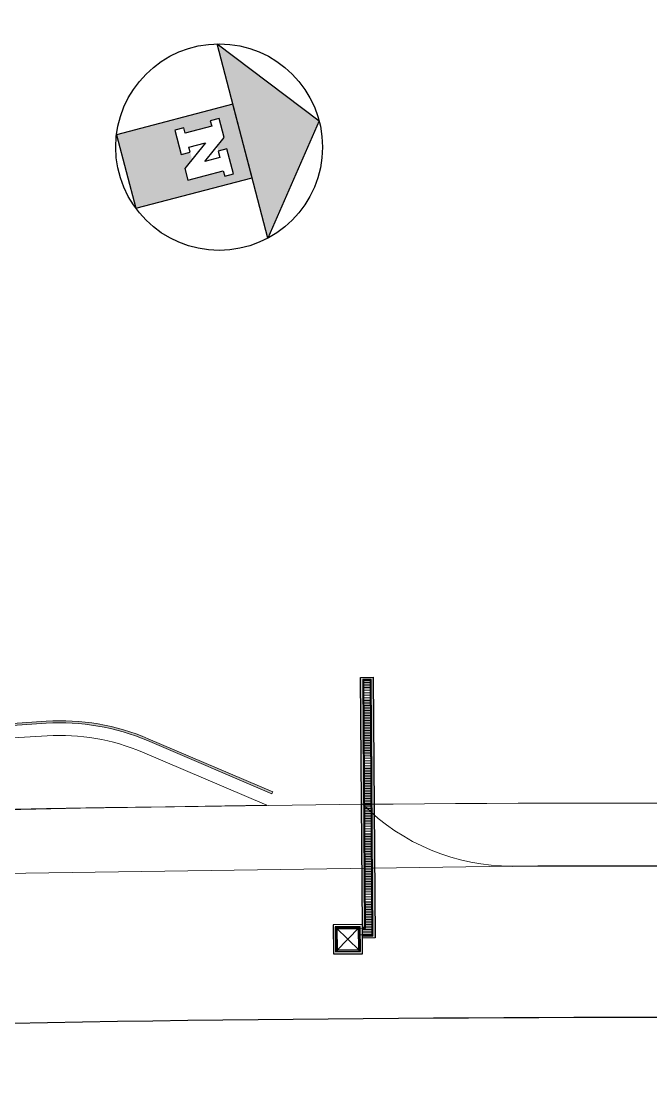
# Model space of a CAD drawing. Header units: millimetres. Extents: x -331961 to 300627, y -148243 to 59350.
# Drawn here: x -19503 to 10631, y 9052 to 59350 of the extents above; entities that cross this region are included whole.
import ezdxf

# ---------------------------------------------------------------- set-up
doc = ezdxf.new("R2010")
doc.units = ezdxf.units.MM
doc.header["$LTSCALE"] = 100
doc.header["$MEASUREMENT"] = 0
for name, color, linetype in [('7', 7, 'Continuous'), ('CP2-CWS-DT-PJGN-00022$0$LABAN', 7, 'Continuous'), ('XREF-CII-LSR-ROAD-RCTD-PLAN$0$1', 1, 'Continuous'), ('XREF-CII-LSR-ROAD-RCTD-PLAN$0$Mau1', 1, 'Continuous')]:
    doc.layers.add(name, color=color, linetype=linetype)
doc.layers.add('8', color=8, linetype='Continuous', lineweight=5)
doc.layers.add('Concrete cut', color=4, linetype='Continuous', lineweight=9)

# ---------------------------------------------------------------- blocks, each defined once
blk = doc.blocks.new('CP2-CWS-DT-PJGN-00022$0$A$C767D4509')
blk.add_hatch(color=256).paths.add_polyline_path([(609982.635092905, 1197121.572483735), (610001.8659128435, 1197121.57248422), (609992.250502683, 1197129.151476779)])
h = blk.add_hatch(color=256)
h.paths.add_polyline_path([(609988.6168845441, 1197110.065256762), (609995.8863770043, 1197110.066148251), (609995.8863767139, 1197121.57248407), (609988.6205027001, 1197121.572483886)])
h.paths.add_polyline_path([(609989.6135683173, 1197115.578876197), (609989.6145716168, 1197116.461408109), (609990.1406562559, 1197116.461408122), (609990.14065619, 1197119.080534907), (609989.6135682289, 1197119.080534894), (609989.613568207, 1197119.948832389), (609991.4939899851, 1197119.948832436), (609992.1365106676, 1197119.080534958), (609992.6051483784, 1197119.08053497), (609992.6051483568, 1197119.948832464), (609995.069640679, 1197119.948832526), (609995.0696407009, 1197119.080535032), (609994.54255274, 1197119.080535019), (609994.5425528282, 1197115.578876321), (609993.3886576523, 1197115.578876292), (609992.7299787541, 1197116.461408187), (609992.0210780338, 1197116.461408169), (609992.0210780563, 1197115.578876258)], flags=16)
for points in [[(609992.250502683, 1197129.151476779), (610001.8659128433, 1197121.57248422), (609982.6350929051, 1197121.572483735)], [(609988.616884544, 1197110.065256761), (609995.8863770043, 1197110.066148251), (609995.8863767139, 1197121.57248407), (609988.6205027, 1197121.572483886)], [(609989.6135683173, 1197115.578876197), (609992.0210780562, 1197115.578876258), (609992.0210780338, 1197116.461408169), (609991.5082357187, 1197116.461408156), (609991.5082356774, 1197118.098362455), (609993.3886576524, 1197115.578876292), (609994.5425528282, 1197115.578876321), (609994.5425527398, 1197119.080535019), (609995.0696407009, 1197119.080535032), (609995.069640679, 1197119.948832526), (609992.6051483566, 1197119.948832464), (609992.6051483785, 1197119.080534969), (609993.2319557269, 1197119.080534985), (609993.2319557643, 1197117.600158931), (609991.4939899849, 1197119.948832436), (609989.613568207, 1197119.948832389), (609989.6135682289, 1197119.080534894), (609990.14065619, 1197119.080534907), (609990.140656256, 1197116.461408122), (609989.6145716168, 1197116.461408109)]]:
    blk.add_lwpolyline(points, close=True)
blk.add_circle((609992.2505029325, 1197119.262484307), 9.88899435664525)
blk = doc.blocks.new('new trench')
at = {"layer": '8'}
h = blk.add_hatch(dxfattribs=at)
h.set_pattern_fill('ACAD_ISO07W100', color=256, scale=0.009999999999999993, angle=-75.75699984250774)
h.set_pattern_definition([(1.487275139070827, (-50.76174315041862, 7.24475520348642), (-0.001297746652449527, 0.04998315569895578), [0.004999999999999995, -0.02999999999999997])])
h.paths.add_polyline_path([(0.7000000011175871, 0.1999999980907887), (0.7000000006519258, 0.04999999946448952), (1.300000001676381, 0.049999998009298), (1.300000003539026, 12.52598530013347), (0.7000000039115548, 12.52598530030809), (0.7000000004190952, 0.699999998905696), (0.7000000006519258, 0.4999999991268851), (0.8500000014901161, 0.4999999987194315), (0.8500000038184226, 12.37521493522217), (1.150000004097819, 12.37521493528038), (1.150000001769513, 0.1999999967520125)])
h = blk.add_hatch(dxfattribs=at)
h.set_pattern_fill('ANSI31', color=256, scale=0.02499999999999999, angle=-45.00000001423079, style=0)
h.set_pattern_definition([(359.9999999857692, (492.8753401208669, 611.6801412605564), (1.971468127637266e-11, 0.079375), [])])
h.paths.add_polyline_path([(0.7000000004190952, 0.6012132409377955), (0.8000000012107193, 0.6012132407049648), (0.8000000040046871, 12.42598530004034), (1.200000003213063, 12.4259852997493), (1.20000000204891, 0.1999999968684278), (0.7000000001862645, 0.1999999980907887)])
at = {"layer": '7', "flags": 128}
blk.add_lwpolyline([(0.6999999997206032, 0.1499999982188456), (1.200000000884756, 0.1499999968218617), (1.200000003678724, 12.42588739801431), (0.8000000042375177, 12.42588739824714), (0.8000000012107193, 0.5512132408912294), (0.7000000015832484, 0.5512132412404753), (0.7000000046100467, 12.52521493536187), (1.300000004470348, 12.52521493524546), (1.300000000977889, 0.04999999806750566), (0.7000000001862645, 0.0499999993480742), (0.6999999997206032, 0.1499999982188456)], dxfattribs=at)
at = {"layer": 'Concrete cut', "ltscale": 3}
blk.add_lwpolyline([(0.5001909621059895, 0.4999999995925464), (0.8500000012572855, 0.4999999986612238), (0.8500000038184226, 12.37521493522217), (1.150000004097819, 12.37521493528038), (1.15000000083819, 0.1999999969266355), (0.5001909621059895, 0.199999998905696)], dxfattribs=at)

msp = doc.modelspace()

# ---------------------------------------------------------------- hatches: boundary and pattern name
at = {"layer": '8'}
h = msp.add_hatch(dxfattribs=at)
h.set_pattern_fill('ANGLE', color=256, scale=10.00000052098885, angle=-75.34023768649428)
h.set_pattern_definition([(284.6597623135057, (-1312298886.928717, 287238019.8696253), (67.57608729958466, 17.67754037365462), [50.80000264662333, -19.05000099248375]), (14.65976231350566, (-1312298886.928717, 287238019.8696253), (-17.67754037365462, 67.57608729958466), [50.80000264662333, -19.05000099248375])])
edge = h.paths.add_edge_path()
edge.add_line((-74536.19244678947, 20565.30681671607), (-68302.62058993417, 23097.53308288945))
edge.add_arc((-62785.50385906693, 8233.90390430309), 15854.5277249289, 96.45473573595967, 110.3640368079559, ccw=False)
edge.add_line((-64567.84206314513, 23987.92941865409), (-62357.99002485489, 24056.96528032862))
edge.add_line((-62357.99002485489, 24056.96528032862), (-38669.11389988684, 24536.82634466744))
edge.add_line((-38669.11389988684, 24536.82634466744), (-19917.54269462521, 25736.44562144074))
edge.add_line((-19917.54269462521, 25736.44562144074), (-18300.83030470251, 25839.87372302462))
edge.add_arc((-17617.70139186164, 15161.70220973591), 10700.00055975558, 66.88599136717357, 93.6604710288326, ccw=False)
edge.add_line((-13417.28779077833, 25002.76605256327), (-7464.448107329663, 22461.94433117271))
edge.add_line((-7464.448107329663, 22461.94433117271), (-7503.704309263732, 22369.97177190933))
edge.add_line((-7503.704309263732, 22369.97177190933), (-13456.5439927124, 24910.79349329986))
edge.add_arc((-17617.70139174098, 15161.70221022463), 10600.00055401997, 66.88599136704138, 93.66047102814369)
edge.add_line((-18294.44592205947, 25740.07772756697), (-19911.15831224294, 25636.64962603804))
edge.add_line((-19911.15831224294, 25636.64962603804), (-38664.90707386704, 24436.8910413752))
edge.add_line((-38664.90707386704, 24436.8910413752), (-62355.41607425176, 23956.99690045207))
edge.add_line((-62355.41607425176, 23956.99690045207), (-64560.64154071896, 23888.10557288022))
edge.add_arc((-62785.50385920242, 8233.903904305453), 15754.52771963504, 96.46952704918914, 110.3585098008226)
edge.add_line((-68266.39742720989, 23004.31179863671), (-74498.55681058997, 20472.65931298293))
edge.add_line((-74498.55681058997, 20472.65931298293), (-74536.19244678947, 20565.30681671607))

# ---------------------------------------------------------------- linework, layer by layer
at = {"layer": '7', "flags": 128}
for points in [[(-3173.589386920677, 16111.48879440609), (-4573.552373796701, 16101.3086507082), (-4563.372230184032, 14701.34566368666), (-3163.409243077273, 14711.52580744494)], [(-4464.102029165253, 14802.07017508722), (-3264.133754620096, 14810.79601089118), (-3272.859591170913, 16010.76428499437), (-4472.827864883933, 16002.03844977784)], [(-4414.466927516507, 14852.43242973005), (-3314.496009869734, 14860.43111250436), (-3322.494691696484, 15960.4020307686), (-4422.46561055677, 15952.40334792336)]]:
    msp.add_lwpolyline(points, close=True, dxfattribs=at)
at = {"layer": '8'}
for p, q in [((-7739.241520377109, 21818.13641633422), (-13692.08120382554, 24358.95813772475)), ((-3150.725167816039, 21864.51925751183), (-16656.649554312, 21673.48104557852)), ((-19274.105224089, 18567.63413468483), (3989.190938628512, 18909.26870973667))]:
    msp.add_line(p, q, dxfattribs=at)
at = {"layer": '8', "flags": 128}
msp.add_lwpolyline([(-74536.19244678947, 20565.30681671607), (-68302.62058993417, 23097.53308288945, -0.06076540057102371), (-64567.84206314513, 23987.92941865409), (-62357.99002485489, 24056.96528032862), (-38669.11389988684, 24536.82634466744), (-19917.54269462521, 25736.44562144074), (-18300.83030470251, 25839.87372302462, -0.1173601127216961), (-13417.28779077833, 25002.76605256327), (-7464.448107329663, 22461.94433117271), (-7503.704309263732, 22369.97177190933), (-13456.5439927124, 24910.79349329986, 0.1173601127192338), (-18294.44592205947, 25740.07772756697), (-19911.15831224294, 25636.64962603804), (-38664.90707386704, 24436.8910413752), (-62355.41607425176, 23956.99690045207), (-64560.64154071896, 23888.10557288022, 0.06067641829875819), (-68266.39742720989, 23004.31179863671), (-74498.55681058997, 20472.65931298293)], format="xyb", close=True, dxfattribs=at)
msp.add_lwpolyline([(-19872.85201840987, 25037.87365350118), (-18256.13962701266, 25141.3017551011, -0.117360112721252), (-13692.08120382554, 24358.95813772475), (-7739.241520377109, 21818.13641633422), (-9761.829735011794, 21789.52276696826), (-12586.41626005433, 21749.56321042878), (-15457.17265492165, 21708.95048638256), (-18285.72750000702, 21660.46721564376), (-20501.75331967301, 21616.72415322985)], format="xyb", dxfattribs=at)
at = {"layer": '8', "ltscale": 5, "flags": 128}
for points in [[(-3150.783401891124, 21863.84004702891, 0.200987548911279), (3989.132704583462, 18908.58949913844, -0.01115423984866428), (82504.30989949405, 17490.9192416968, -0.0007436194135578206), (87735.57067440101, 17271.87147119475, 0.4294753740366094), (92952.00089258724, 22309.62122203177)], [(-3150.783401891124, 21863.84004702891, 0.200987548911279), (3989.132704583462, 18908.58949913844, -0.01115423984866428), (82504.30989949405, 17490.9192416968, -0.0007436194135578206), (87735.57067440101, 17271.87147119475, 0.4294753740366094), (92952.00089258724, 22309.62122203177)], [(-16656.649554312, 21673.48104557852, 0.002352048932800609), (-62326.39515542297, 20582.91923644525, -0.006920076944355538), (-82563.39117305481, 19415.5929601854), (-83593.51944707043, 19360.26623689634), (-86351.97295393865, 19209.27769698479), (-88866.6864604433, 19068.0232045209), (-94883.55827337445, 18716.68137667511), (-101401.4055756666, 18315.9518084141), (-107166.8526047854, 17945.23796965144), (-115186.4143931586, 17409.19960424086), (-113352.4128732621, 15693.78013131718, 0.2069312109850702), (-105879.7815278935, 13017.67033837052), (-105715.6278424236, 13028.22529495892), (-70492.6223155564, 17015.55812689429, 0.02685851575204981), (-62360.53832041705, 17613.43140978363, -0.002150326576332092), (-19274.105224089, 18567.63413468483)]]:
    msp.add_lwpolyline(points, format="xyb", dxfattribs=at)
at = {"layer": '8', "ltscale": 5}
msp.add_lwpolyline([(-3197.559075769736, 21864.13009791615, -0.01356475162978886), (92441.02222526283, 20065.39701608909, -0.0131822311972629)], format="xyb", dxfattribs=at)
at = {"layer": '8'}
msp.add_lwpolyline([(-4422.465609813342, 15952.40334602306), (-4414.466925529065, 14852.4324277855), (-3314.4960072916, 14860.43111206969), (-3315.804882916855, 15040.42635325881), (-3322.494691606145, 15960.40203042261)], close=True, dxfattribs=at)
at = {"layer": '8', "ltscale": 0.1, "flags": 128}
for points in [[(-4422.465610386571, 15952.40334821431), (-3314.496009638999, 14860.43111256466)], [(-3322.494691696484, 15960.4020307686), (-4414.466927516507, 14852.43242973005)]]:
    msp.add_lwpolyline(points, dxfattribs=at)
at = {"layer": '8', "flags": 128}
msp.add_lwpolyline([(-3327.458201906178, 15955.3658049106), (-4417.429384476738, 15947.43983592332), (-4409.503415459534, 14857.46865323719), (-3319.532232688274, 14865.39462240014)], close=True, dxfattribs=at)
at = {"layer": 'Concrete cut', "ltscale": 3}
msp.add_lwpolyline([(-3371.939029896166, 15910.04116283878), (-4372.294118643971, 15902.76685728523), (-4365.02258720831, 14902.79329525397), (-3364.667498721275, 14910.0676008625)], close=True, dxfattribs=at)
at = {"layer": 'XREF-CII-LSR-ROAD-RCTD-PLAN$0$1', "ltscale": 5, "flags": 128}
msp.add_lwpolyline([(3989.190938628512, 18909.26870973667, -0.0111542398486645), (82504.36813333863, 17491.5984521193, -0.0007436194135578206), (87735.6289084761, 17272.55068167759, 0.4294753740366094), (92952.05912666209, 22310.30043251472)], format="xyb", dxfattribs=at)
at = {"layer": 'XREF-CII-LSR-ROAD-RCTD-PLAN$0$Mau1', "ltscale": 5}
msp.add_lwpolyline([(-254195.6105859983, -3909.326866555144), (-180530.5684489676, 2084.147641140182), (-174800.3105123263, 2550.185797234706), (-166826.47284614, 3196.64677714961), (-160098.2427663915, 3738.327796846948), (-148385.0441905721, 4667.544087270973), (-129938.7264616826, 6075.667715816933), (-112732.2809542059, 7300.365419646987), (-106496.1978026587, 7717.193658844131), (-100758.0489950789, 8086.152242854965), (-94270.30192619388, 8485.031191864546), (-88280.50733129645, 8834.791905856895), (-85784.44221436686, 8974.998895729805), (-83038.55289539555, 9125.299714135675), (-82013.67055896344, 9180.344685397198, -0.03066327582093794), (132788.4609921412, 7472.741499258525)], format="xyb", dxfattribs=at)

# ---------------------------------------------------------------- block references
at = {"layer": '7', "xscale": 999.9999999999992, "yscale": 999.9999999999992, "zscale": 999.9999999999992, "rotation": 0.4166317361841389}
msp.add_blockref('new trench', (-3868.480810122564, 15406.4172298678), dxfattribs=at)
at = {"layer": 'CP2-CWS-DT-PJGN-00022$0$LABAN', "xscale": 499.9999999999998, "yscale": 499.9999999999998, "zscale": 499.9999999999998, "rotation": 284.6596319878181}
msp.add_blockref('CP2-CWS-DT-PJGN-00022$0$A$C767D4509', (-656271646.1022029, 143639377.6769032), dxfattribs=at)

doc.saveas('drawing.dxf')
